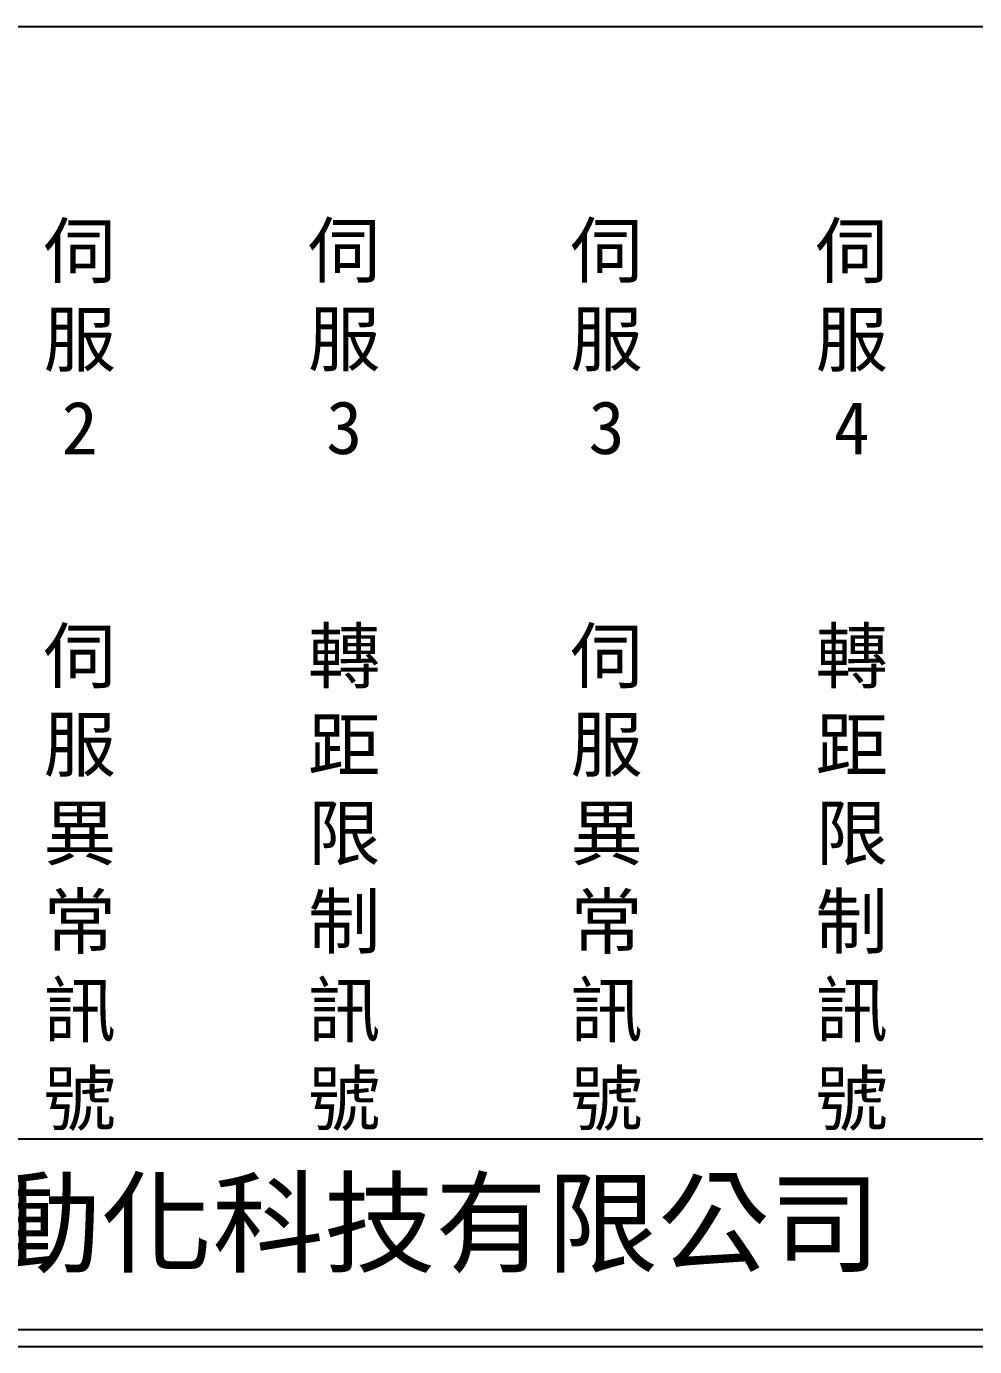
# Model space of a CAD drawing. Extents: x 325 to 612, y 3 to 207.
# Drawn here: x 391.2 to 460.8, y 3 to 100 of the extents above; entities that cross this region are included whole.
import ezdxf

# ---------------------------------------------------------------- set-up
doc = ezdxf.new("R2010")
doc.units = 0
doc.layers.add('圖框層', color=7, linetype='CONTINUOUS')
doc.layers.add('標尺寸層', color=3, linetype='CONTINUOUS')
doc.styles.add('CNS', font='romanc.shx', dxfattribs={"bigfont": 'chineset.shx'})
doc.styles.add('STSL', font='KAIU.TTF')

msp = doc.modelspace()

# ---------------------------------------------------------------- linework, layer by layer
at = {"layer": '圖框層', "color": 7}
for p, q in [((326.569, 18.25), (611.07, 18.25)), ((326.569, 4.25), (611.07, 4.25)), ((325.319, 3), (612.319, 3))]:
    msp.add_line(p, q, dxfattribs=at)
at = {"layer": '標尺寸層', "color": 7}
msp.add_line((329.895, 99.958), (607.438, 99.958), dxfattribs=at)

# ---------------------------------------------------------------- texts
at = {"layer": '圖框層', "color": 4, "style": 'STSL'}
msp.add_text('泓陞自動化科技有限公司', height=6, dxfattribs=at).set_placement((363.923, 9.076))
at = {"layer": '標尺寸層', "color": 7, "char_height": 3.9, "width": 4.96081, "attachment_point": 5, "style": 'CNS'}
for s, insert in [('{\\fDFKai-SB|b0|i0|c136|p65;伺服2}', (395.093, 76.973)), ('{\\fDFKai-SB|b0|i0|c136|p65;伺服3}', (414.52, 76.973)), ('{\\fDFKai-SB|b0|i0|c136|p65;伺服3}', (433.79, 76.973)), ('{\\fDFKai-SB|b0|i0|c136|p65;伺服4}', (451.801, 76.973)), ('{\\fDFKai-SB|b0|i0|c136|p65;轉距限制訊號}', (414.52, 37.256)), ('{\\fDFKai-SB|b0|i0|c136|p65;轉距限制訊號}', (451.801, 37.256)), ('{\\fDFKai-SB|b0|i0|c136|p65;伺服異常訊號}', (395.093, 37.256)), ('{\\fDFKai-SB|b0|i0|c136|p65;伺服異常訊號}', (433.79, 37.256))]:
    msp.add_mtext(s, dxfattribs=dict(at, insert=insert))

doc.saveas('drawing.dxf')
